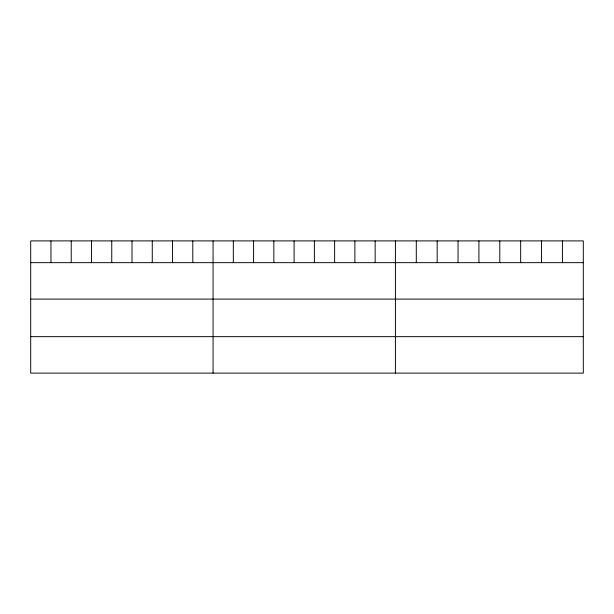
<?xml version="1.0" encoding="UTF-8"?>
<svg xmlns="http://www.w3.org/2000/svg" width="614" height="614" viewBox="0 0 614 614"><rect width="100%" height="100%" fill="white"/><g stroke="black" fill="none" stroke-linecap="round" stroke-linejoin="round"><path stroke-width="0.92" d="M583.3 262.662L583.3 373.105L30.7 373.105L30.7 240.895L583.3 240.895L583.3 262.662L30.7 262.662M30.7 299.102L583.3 299.102M30.7 336.656L583.3 336.656M562.424 240.895L562.424 262.662M541.548 240.895L541.548 262.662M520.672 240.895L520.672 262.662M499.796 240.895L499.796 262.662M478.92 240.895L478.92 262.662M458.044 240.895L458.044 262.662M437.168 240.895L437.168 262.662M416.292 240.895L416.292 262.662M395.416 240.895L395.416 373.105M375.154 240.895L375.154 262.662M354.892 240.895L354.892 262.662M334.63 240.895L334.63 262.662M314.368 240.895L314.368 262.662M294.106 240.895L294.106 262.662M273.844 240.895L273.844 262.662M253.582 240.895L253.582 262.662M233.32 240.895L233.32 262.662M213.058 240.895L213.058 373.105M192.796 240.895L192.796 262.662M172.534 240.895L172.534 262.662M152.272 240.895L152.272 262.662M132.01 240.895L132.01 262.662M111.748 240.895L111.748 262.662M91.486 240.895L91.486 262.662M71.224 240.895L71.224 262.662M50.962 240.895L50.962 262.662"/></g></svg>
